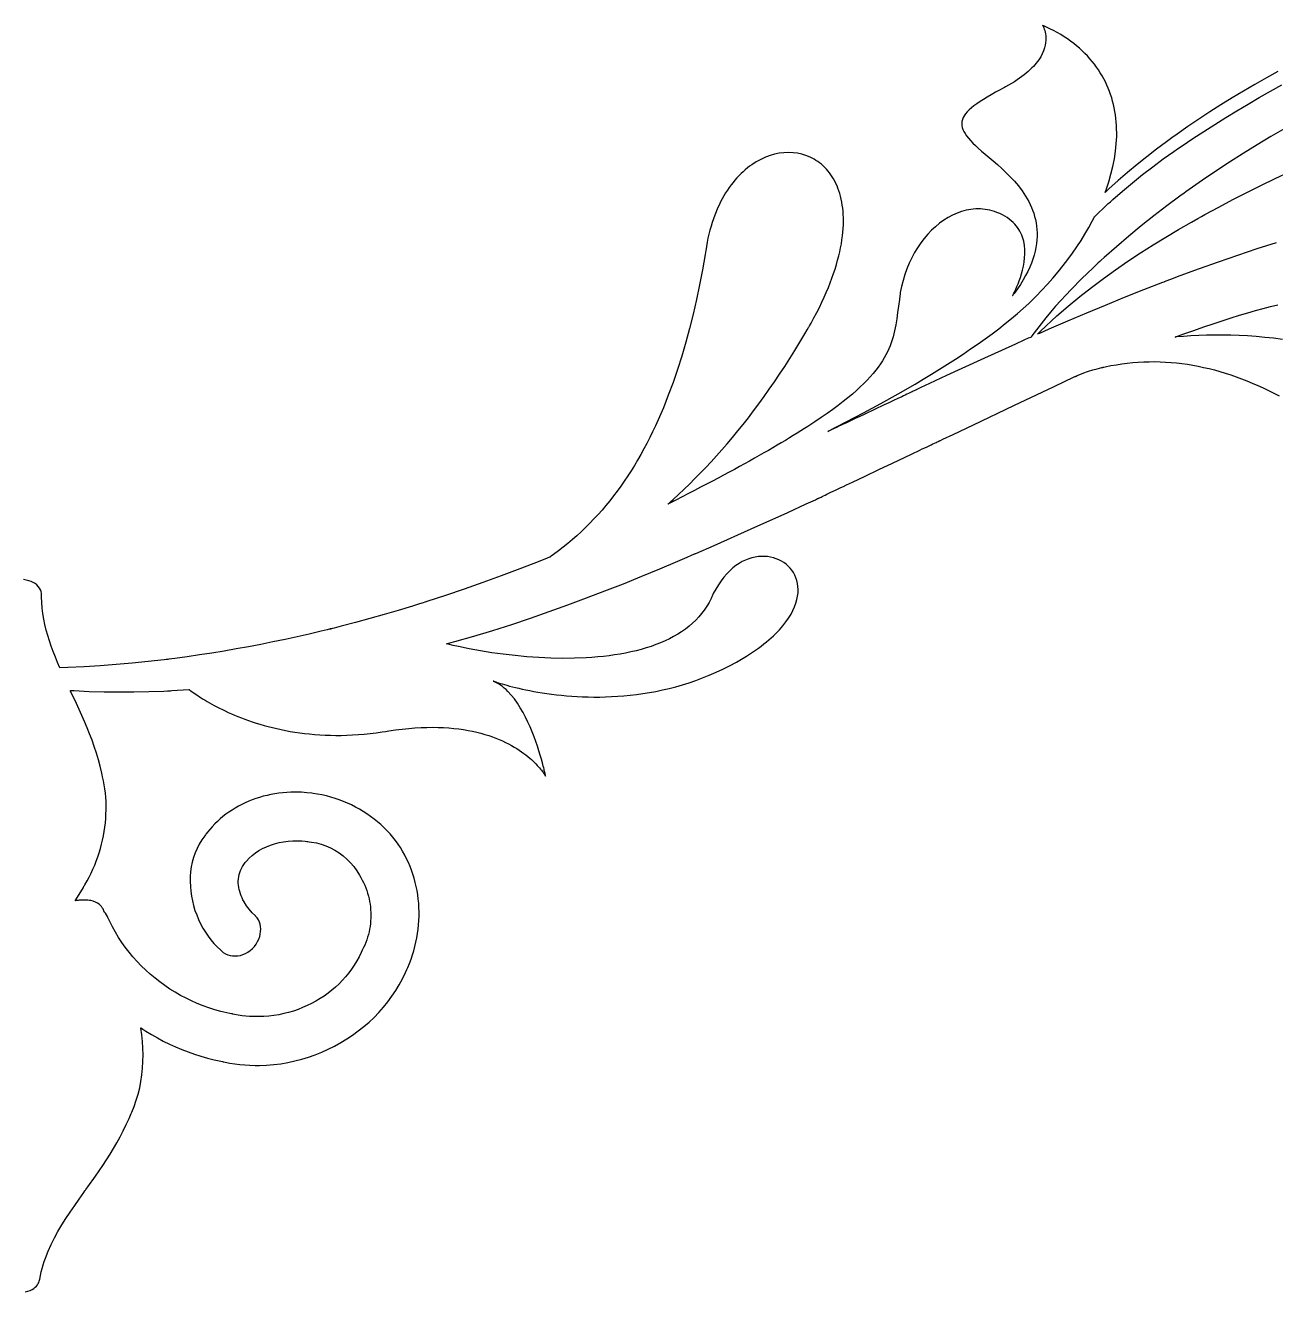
# Model space of a CAD drawing. Extents: x -44.4 to 47.9, y -29.2 to 34.4.
# Drawn here: x 1.75 to 24.83, y -29.2 to -5.82 of the extents above; entities that cross this region are included whole.
import ezdxf

# ---------------------------------------------------------------- set-up
doc = ezdxf.new("R2010")
doc.units = 0
doc.header["$MEASUREMENT"] = 0
doc.layers.add('LAYER_1', color=18, linetype='CONTINUOUS')

msp = doc.modelspace()

# ---------------------------------------------------------------- linework, layer by layer
at = {"layer": 'LAYER_1'}
for points in [[(24.868, -6.669), (24.656, -6.789), (24.444, -6.911), (24.233, -7.034), (24.024, -7.158), (23.818, -7.285), (23.613, -7.415), (23.409, -7.549), (23.208, -7.686), (23.008, -7.826), (22.909, -7.897), (22.86, -7.933), (22.814, -7.966), (22.63, -8.103), (22.449, -8.243), (22.269, -8.386), (22.093, -8.533), (21.919, -8.683), (21.749, -8.838), (21.707, -8.878), (21.686, -8.897), (21.681, -8.902), (21.68, -8.903), (21.68, -8.902), (21.682, -8.897), (21.685, -8.888), (21.698, -8.852), (21.747, -8.708), (21.788, -8.565), (21.823, -8.423), (21.851, -8.282), (21.872, -8.142), (21.886, -8.004), (21.893, -7.868), (21.893, -7.8), (21.892, -7.734), (21.889, -7.667), (21.885, -7.601), (21.878, -7.536), (21.87, -7.471), (21.86, -7.407), (21.848, -7.343), (21.834, -7.281), (21.818, -7.218), (21.801, -7.157), (21.781, -7.096), (21.76, -7.036), (21.736, -6.977), (21.711, -6.919), (21.684, -6.861), (21.655, -6.804), (21.624, -6.748), (21.591, -6.693), (21.556, -6.639), (21.52, -6.586), (21.481, -6.533), (21.44, -6.482), (21.397, -6.432), (21.353, -6.382), (21.306, -6.334), (21.257, -6.287), (21.207, -6.241), (21.154, -6.196), (21.099, -6.152), (21.042, -6.109), (20.983, -6.067), (20.922, -6.027), (20.859, -5.988), (20.794, -5.95), (20.727, -5.913), (20.658, -5.878), (20.586, -5.844), (20.55, -5.827), (20.531, -5.819), (20.527, -5.817), (20.525, -5.816), (20.525, -5.816), (20.525, -5.816), (20.525, -5.817), (20.528, -5.822), (20.534, -5.832), (20.54, -5.846), (20.548, -5.864), (20.557, -5.886), (20.565, -5.912), (20.573, -5.941), (20.58, -5.974), (20.584, -6.01), (20.587, -6.05), (20.586, -6.092), (20.582, -6.137), (20.574, -6.184), (20.561, -6.234), (20.543, -6.286), (20.52, -6.34), (20.49, -6.396), (20.453, -6.454), (20.431, -6.483), (20.408, -6.513), (20.383, -6.543), (20.356, -6.574), (20.326, -6.604), (20.295, -6.635), (20.261, -6.666), (20.224, -6.698), (20.185, -6.729), (20.144, -6.761), (20.1, -6.793), (20.054, -6.825), (20.004, -6.857), (19.952, -6.889), (19.897, -6.922), (19.839, -6.954), (19.824, -6.962), (19.817, -6.966), (19.811, -6.969), (19.788, -6.982), (19.743, -7.006), (19.657, -7.053), (19.577, -7.098), (19.502, -7.142), (19.433, -7.184), (19.37, -7.225), (19.312, -7.264), (19.259, -7.303), (19.212, -7.34), (19.171, -7.377), (19.135, -7.413), (19.105, -7.449), (19.08, -7.485), (19.06, -7.52), (19.046, -7.556), (19.037, -7.591), (19.033, -7.627), (19.035, -7.664), (19.042, -7.701), (19.054, -7.739), (19.071, -7.777), (19.094, -7.817), (19.122, -7.858), (19.155, -7.901), (19.193, -7.945), (19.236, -7.99), (19.284, -8.038), (19.31, -8.062), (19.339, -8.088), (19.4, -8.141), (19.467, -8.197), (19.538, -8.257), (19.613, -8.32), (19.691, -8.388), (19.77, -8.459), (19.849, -8.533), (19.928, -8.612), (20.004, -8.696), (20.078, -8.783), (20.147, -8.875), (20.18, -8.922), (20.211, -8.971), (20.241, -9.021), (20.269, -9.072), (20.295, -9.124), (20.319, -9.178), (20.341, -9.232), (20.361, -9.288), (20.378, -9.345), (20.393, -9.404), (20.405, -9.463), (20.414, -9.524), (20.42, -9.586), (20.423, -9.65), (20.423, -9.715), (20.419, -9.781), (20.412, -9.848), (20.401, -9.917), (20.387, -9.988), (20.368, -10.059), (20.345, -10.132), (20.318, -10.207), (20.287, -10.283), (20.252, -10.36), (20.211, -10.439), (20.166, -10.519), (20.116, -10.601), (20.061, -10.684), (20.001, -10.769), (19.985, -10.79), (19.977, -10.801), (19.973, -10.807), (19.971, -10.809), (19.971, -10.809), (19.971, -10.808), (19.973, -10.806), (19.975, -10.801), (19.979, -10.794), (19.984, -10.785), (19.99, -10.774), (19.997, -10.76), (20.004, -10.745), (20.013, -10.728), (20.031, -10.688), (20.052, -10.642), (20.073, -10.59), (20.095, -10.533), (20.116, -10.471), (20.137, -10.405), (20.155, -10.336), (20.171, -10.263), (20.184, -10.189), (20.193, -10.113), (20.198, -10.035), (20.197, -9.958), (20.19, -9.88), (20.176, -9.804), (20.166, -9.766), (20.155, -9.729), (20.141, -9.692), (20.125, -9.656), (20.107, -9.62), (20.086, -9.585), (20.064, -9.551), (20.038, -9.518), (20.01, -9.486), (19.98, -9.455), (19.946, -9.425), (19.91, -9.396), (19.871, -9.368), (19.828, -9.342), (19.783, -9.318), (19.734, -9.294), (19.682, -9.273), (19.639, -9.257), (19.596, -9.243), (19.552, -9.232), (19.508, -9.223), (19.465, -9.216), (19.421, -9.211), (19.377, -9.208), (19.333, -9.207), (19.29, -9.208), (19.246, -9.211), (19.202, -9.217), (19.159, -9.223), (19.116, -9.232), (19.03, -9.255), (18.946, -9.286), (18.863, -9.323), (18.781, -9.367), (18.701, -9.417), (18.624, -9.473), (18.549, -9.535), (18.476, -9.602), (18.406, -9.675), (18.34, -9.753), (18.276, -9.835), (18.217, -9.923), (18.161, -10.014), (18.109, -10.11), (18.062, -10.209), (18.019, -10.312), (17.981, -10.418), (17.949, -10.527), (17.921, -10.638), (17.899, -10.753), (17.895, -10.782), (17.89, -10.814), (17.881, -10.877), (17.864, -11.001), (17.849, -11.12), (17.833, -11.236), (17.814, -11.349), (17.792, -11.46), (17.765, -11.57), (17.748, -11.625), (17.73, -11.68), (17.71, -11.735), (17.687, -11.789), (17.662, -11.845), (17.634, -11.9), (17.603, -11.956), (17.569, -12.013), (17.532, -12.07), (17.491, -12.127), (17.446, -12.186), (17.398, -12.245), (17.345, -12.306), (17.288, -12.367), (17.226, -12.43), (17.16, -12.494), (17.089, -12.559), (17.013, -12.626), (16.931, -12.694), (16.844, -12.764), (16.751, -12.836), (16.652, -12.909), (16.547, -12.985), (16.436, -13.062), (16.318, -13.142), (16.193, -13.223), (16.128, -13.265), (16.062, -13.307), (15.993, -13.35), (15.923, -13.393), (15.851, -13.437), (15.777, -13.482), (15.702, -13.527), (15.624, -13.573), (15.544, -13.62), (15.463, -13.667), (15.379, -13.715), (15.294, -13.764), (15.206, -13.813), (15.117, -13.863), (15.025, -13.914), (14.931, -13.966), (14.835, -14.018), (14.737, -14.071), (14.637, -14.125), (14.534, -14.18), (14.43, -14.235), (14.323, -14.291), (14.213, -14.348), (14.102, -14.406), (13.988, -14.465), (13.872, -14.525), (13.753, -14.585), (13.632, -14.647), (13.617, -14.654), (13.61, -14.658), (13.611, -14.656), (13.618, -14.651), (13.63, -14.64), (13.655, -14.617), (13.706, -14.572), (13.806, -14.48), (13.906, -14.385), (14.006, -14.288), (14.106, -14.189), (14.206, -14.088), (14.306, -13.984), (14.405, -13.877), (14.505, -13.768), (14.604, -13.657), (14.703, -13.543), (14.801, -13.427), (14.899, -13.308), (14.997, -13.187), (15.094, -13.063), (15.191, -12.936), (15.288, -12.806), (15.384, -12.674), (15.48, -12.539), (15.575, -12.402), (15.67, -12.261), (15.764, -12.118), (15.858, -11.972), (15.951, -11.823), (16.043, -11.671), (16.135, -11.517), (16.181, -11.438), (16.203, -11.398), (16.209, -11.389), (16.223, -11.365), (16.251, -11.315), (16.305, -11.217), (16.356, -11.12), (16.404, -11.025), (16.449, -10.931), (16.492, -10.839), (16.532, -10.748), (16.57, -10.659), (16.605, -10.571), (16.637, -10.485), (16.667, -10.4), (16.694, -10.317), (16.72, -10.235), (16.742, -10.155), (16.763, -10.076), (16.781, -9.999), (16.797, -9.923), (16.81, -9.849), (16.822, -9.776), (16.831, -9.705), (16.839, -9.635), (16.844, -9.567), (16.848, -9.501), (16.849, -9.436), (16.849, -9.373), (16.846, -9.311), (16.842, -9.251), (16.836, -9.192), (16.828, -9.135), (16.819, -9.08), (16.808, -9.026), (16.796, -8.974), (16.781, -8.923), (16.766, -8.874), (16.748, -8.826), (16.73, -8.78), (16.71, -8.736), (16.688, -8.694), (16.666, -8.652), (16.642, -8.613), (16.617, -8.575), (16.59, -8.539), (16.563, -8.505), (16.534, -8.472), (16.504, -8.441), (16.473, -8.411), (16.442, -8.383), (16.409, -8.357), (16.375, -8.332), (16.341, -8.31), (16.306, -8.288), (16.233, -8.251), (16.157, -8.22), (16.079, -8.196), (15.999, -8.179), (15.918, -8.169), (15.834, -8.166), (15.75, -8.169), (15.665, -8.18), (15.579, -8.197), (15.494, -8.222), (15.408, -8.254), (15.324, -8.292), (15.24, -8.338), (15.157, -8.391), (15.116, -8.42), (15.076, -8.451), (15.036, -8.484), (14.997, -8.519), (14.958, -8.555), (14.92, -8.593), (14.883, -8.633), (14.846, -8.675), (14.81, -8.719), (14.774, -8.764), (14.74, -8.812), (14.706, -8.861), (14.673, -8.912), (14.642, -8.965), (14.611, -9.02), (14.581, -9.076), (14.552, -9.135), (14.525, -9.195), (14.498, -9.258), (14.473, -9.322), (14.449, -9.388), (14.426, -9.456), (14.404, -9.525), (14.384, -9.597), (14.366, -9.671), (14.348, -9.746), (14.332, -9.824), (14.318, -9.903), (14.312, -9.942), (14.306, -9.978), (14.294, -10.049), (14.244, -10.332), (14.191, -10.609), (14.134, -10.882), (14.072, -11.15), (14.007, -11.413), (13.938, -11.671), (13.864, -11.924), (13.786, -12.171), (13.703, -12.413), (13.616, -12.649), (13.57, -12.765), (13.524, -12.88), (13.476, -12.993), (13.427, -13.105), (13.377, -13.215), (13.325, -13.324), (13.272, -13.431), (13.218, -13.537), (13.163, -13.641), (13.106, -13.743), (13.048, -13.845), (12.989, -13.944), (12.928, -14.042), (12.866, -14.139), (12.802, -14.233), (12.738, -14.327), (12.671, -14.418), (12.604, -14.508), (12.534, -14.597), (12.464, -14.683), (12.392, -14.768), (12.318, -14.852), (12.243, -14.933), (12.167, -15.013), (12.089, -15.091), (12.009, -15.168), (11.928, -15.242), (11.845, -15.315), (11.761, -15.387), (11.675, -15.456), (11.587, -15.523), (11.498, -15.589), (11.453, -15.621), (11.442, -15.629), (11.436, -15.633), (11.433, -15.635), (11.432, -15.636), (11.421, -15.64), (11.379, -15.657), (11.211, -15.724), (10.872, -15.856), (10.532, -15.984), (10.191, -16.109), (9.848, -16.229), (9.503, -16.346), (9.157, -16.46), (9.147, -16.463), (9.138, -16.466), (9.122, -16.471), (9.089, -16.481), (9.024, -16.502), (8.893, -16.543), (8.631, -16.623), (8.369, -16.7), (8.106, -16.774), (7.843, -16.846), (7.579, -16.915), (7.447, -16.948), (7.414, -16.956), (7.398, -16.96), (7.389, -16.962), (7.388, -16.963), (7.388, -16.963), (7.388, -16.963), (7.383, -16.963), (7.376, -16.963), (7.372, -16.963), (7.373, -16.963), (7.378, -16.963), (7.382, -16.963), (7.383, -16.963), (7.383, -16.963), (7.383, -16.963), (7.383, -16.963), (7.377, -16.964), (7.321, -16.978), (7.21, -17.005), (6.987, -17.058), (6.764, -17.109), (6.54, -17.157), (6.316, -17.204), (6.091, -17.249), (5.866, -17.292), (5.641, -17.333), (5.415, -17.372), (5.189, -17.409), (4.962, -17.444), (4.735, -17.478), (4.507, -17.509), (4.393, -17.524), (4.379, -17.526), (4.372, -17.527), (4.366, -17.528), (4.348, -17.53), (4.311, -17.534), (4.016, -17.567), (3.721, -17.597), (3.425, -17.623), (3.128, -17.645), (2.831, -17.664), (2.533, -17.678), (2.384, -17.683), (2.341, -17.583), (2.3, -17.483), (2.261, -17.384), (2.225, -17.284), (2.19, -17.185), (2.159, -17.085), (2.131, -16.985), (2.106, -16.884), (2.086, -16.783), (2.069, -16.682), (2.057, -16.58), (2.049, -16.477), (2.047, -16.374), (2.047, -16.348), (2.047, -16.335), (2.047, -16.33), (2.045, -16.311), (2.037, -16.275), (2.024, -16.241), (2.007, -16.209), (1.984, -16.179), (1.957, -16.152), (1.926, -16.128), (1.891, -16.107), (1.852, -16.088), (1.809, -16.073), (1.763, -16.061), (1.714, -16.053)], [(25, -7.719), (24.741, -7.871), (24.484, -8.025), (24.229, -8.183), (23.976, -8.345), (23.725, -8.509), (23.477, -8.678), (23.23, -8.849), (23.169, -8.893), (23.138, -8.915), (23.132, -8.92), (23.128, -8.922), (23.12, -8.928), (23.06, -8.972), (22.819, -9.151), (22.581, -9.334), (22.347, -9.521), (22.115, -9.711), (21.887, -9.906), (21.663, -10.105), (21.608, -10.155), (21.58, -10.181), (21.554, -10.205), (21.452, -10.301), (21.249, -10.495), (21.051, -10.695), (20.955, -10.797), (20.859, -10.9), (20.766, -11.005), (20.674, -11.111), (20.584, -11.219), (20.497, -11.329), (20.411, -11.44), (20.328, -11.554), (20.318, -11.568), (20.316, -11.572), (20.312, -11.575), (20.302, -11.579), (20.262, -11.597), (20.182, -11.633), (20.023, -11.704), (19.387, -11.993), (18.754, -12.286), (18.438, -12.434), (18.28, -12.508), (18.201, -12.545), (18.192, -12.549), (18.192, -12.549), (18.191, -12.55), (18.187, -12.552), (18.179, -12.555), (18.169, -12.56), (18.155, -12.566), (18.139, -12.574), (18.12, -12.583), (18.099, -12.593), (18.075, -12.604), (18.049, -12.617), (18.021, -12.63), (17.99, -12.644), (17.958, -12.659), (17.924, -12.675), (17.851, -12.71), (17.772, -12.747), (17.689, -12.786), (17.603, -12.827), (17.423, -12.911), (17.241, -12.997), (17.152, -13.039), (17.065, -13.08), (16.982, -13.119), (16.904, -13.156), (16.831, -13.19), (16.797, -13.206), (16.765, -13.221), (16.734, -13.236), (16.706, -13.249), (16.68, -13.261), (16.656, -13.272), (16.635, -13.283), (16.616, -13.291), (16.6, -13.299), (16.586, -13.305), (16.576, -13.31), (16.568, -13.314), (16.564, -13.316), (16.563, -13.316), (16.563, -13.316), (16.582, -13.307), (16.901, -13.142), (17.222, -12.972), (17.541, -12.798), (17.858, -12.621), (18.17, -12.441), (18.323, -12.35), (18.475, -12.258), (18.625, -12.166), (18.772, -12.073), (18.917, -11.98), (19.058, -11.887), (19.197, -11.794), (19.333, -11.7), (19.464, -11.607), (19.593, -11.513), (19.717, -11.419), (19.837, -11.326), (19.952, -11.232), (20.063, -11.139), (20.169, -11.046), (20.269, -10.954), (20.317, -10.908), (20.329, -10.896), (20.334, -10.892), (20.337, -10.889), (20.351, -10.875), (20.406, -10.82), (20.513, -10.709), (20.616, -10.596), (20.716, -10.483), (20.812, -10.369), (20.904, -10.254), (20.993, -10.139), (21.077, -10.023), (21.158, -9.906), (21.235, -9.789), (21.307, -9.671), (21.376, -9.553), (21.44, -9.435), (21.471, -9.376), (21.479, -9.361), (21.482, -9.354), (21.484, -9.351), (21.484, -9.35), (21.489, -9.345), (21.565, -9.272), (21.641, -9.198), (21.719, -9.127), (21.738, -9.109), (21.74, -9.108), (21.74, -9.108), (21.743, -9.105), (21.754, -9.095), (21.776, -9.075), (21.82, -9.035), (22.001, -8.877), (22.184, -8.723), (22.371, -8.573), (22.561, -8.427), (22.754, -8.284), (22.949, -8.145), (22.973, -8.128), (22.986, -8.12), (22.992, -8.116), (22.995, -8.113), (22.999, -8.11), (23.099, -8.042), (23.298, -7.908), (23.5, -7.777), (23.702, -7.647), (23.906, -7.519), (24.111, -7.394), (24.318, -7.271), (24.525, -7.149), (24.734, -7.03), (24.944, -6.913)], [(24.835, -9.833), (24.478, -9.947), (24.121, -10.066), (23.767, -10.188), (23.413, -10.315), (23.061, -10.444), (22.886, -10.511), (22.798, -10.544), (22.777, -10.552), (22.771, -10.555), (22.768, -10.556), (22.762, -10.558), (22.74, -10.566), (22.386, -10.704), (22.033, -10.844), (21.682, -10.988), (21.333, -11.133), (20.985, -11.281), (20.639, -11.43), (20.466, -11.506), (20.445, -11.515), (20.434, -11.52), (20.431, -11.521), (20.43, -11.522), (20.43, -11.521), (20.436, -11.515), (20.486, -11.467), (20.586, -11.371), (20.687, -11.277), (20.79, -11.184), (20.998, -11.002), (21.212, -10.827), (21.429, -10.656), (21.65, -10.49), (21.874, -10.33), (22.101, -10.173), (22.331, -10.021), (22.564, -9.873), (22.799, -9.728), (23.036, -9.587), (23.275, -9.45), (23.394, -9.382), (23.456, -9.347), (23.52, -9.312), (23.777, -9.172), (24.035, -9.036), (24.295, -8.903), (24.556, -8.774), (24.819, -8.647), (25.083, -8.523)], [(24.953, -11.618), (24.788, -11.597), (24.626, -11.58), (24.466, -11.565), (24.308, -11.554), (24.152, -11.545), (23.998, -11.54), (23.847, -11.537), (23.698, -11.537), (23.551, -11.539), (23.407, -11.544), (23.264, -11.551), (23.124, -11.561), (22.986, -11.572), (22.978, -11.573), (22.975, -11.573), (22.987, -11.569), (23.036, -11.551), (23.132, -11.516), (23.226, -11.483), (23.319, -11.45), (23.499, -11.387), (23.674, -11.328), (23.842, -11.272), (24.005, -11.22), (24.162, -11.172), (24.313, -11.126), (24.458, -11.085), (24.599, -11.046), (24.734, -11.01), (24.865, -10.978)], [(1.742, -29.205), (1.767, -29.2), (1.791, -29.195), (1.834, -29.181), (1.871, -29.164), (1.902, -29.145), (1.929, -29.124), (1.951, -29.101), (1.968, -29.078), (1.982, -29.055), (1.993, -29.033), (2.002, -29.013), (2.008, -28.995), (2.01, -28.987), (2.011, -28.984), (2.011, -28.982), (2.011, -28.982), (2.012, -28.981), (2.012, -28.979), (2.013, -28.971), (2.025, -28.905), (2.039, -28.839), (2.056, -28.774), (2.074, -28.71), (2.094, -28.646), (2.116, -28.583), (2.165, -28.458), (2.221, -28.335), (2.283, -28.213), (2.349, -28.092), (2.421, -27.972), (2.496, -27.853), (2.575, -27.734), (2.657, -27.614), (2.74, -27.495), (2.825, -27.374), (2.847, -27.344), (2.857, -27.33), (2.865, -27.318), (2.9, -27.27), (3.039, -27.073), (3.177, -26.872), (3.244, -26.769), (3.31, -26.666), (3.374, -26.56), (3.437, -26.453), (3.497, -26.344), (3.555, -26.233), (3.61, -26.12), (3.661, -26.004), (3.686, -25.946), (3.698, -25.917), (3.71, -25.89), (3.755, -25.782), (3.794, -25.67), (3.828, -25.555), (3.857, -25.439), (3.88, -25.32), (3.898, -25.2), (3.911, -25.078), (3.918, -24.955), (3.92, -24.832), (3.917, -24.708), (3.908, -24.584), (3.895, -24.461), (3.876, -24.339), (3.875, -24.331), (3.874, -24.329), (3.876, -24.33), (3.879, -24.332), (3.892, -24.341), (3.918, -24.358), (3.97, -24.392), (4.076, -24.456), (4.184, -24.518), (4.293, -24.577), (4.405, -24.632), (4.518, -24.685), (4.633, -24.733), (4.749, -24.778), (4.867, -24.82), (4.986, -24.858), (5.107, -24.892), (5.229, -24.922), (5.352, -24.948), (5.383, -24.954), (5.399, -24.957), (5.406, -24.958), (5.41, -24.959), (5.411, -24.959), (5.434, -24.964), (5.524, -24.982), (5.615, -24.996), (5.707, -25.009), (5.799, -25.018), (5.893, -25.024), (5.987, -25.027), (6.01, -25.027), (6.022, -25.027), (6.025, -25.027), (6.027, -25.027), (6.034, -25.027), (6.067, -25.027), (6.2, -25.022), (6.332, -25.011), (6.463, -24.995), (6.593, -24.972), (6.722, -24.944), (6.85, -24.911), (6.975, -24.873), (7.099, -24.829), (7.22, -24.78), (7.339, -24.727), (7.456, -24.668), (7.57, -24.605), (7.681, -24.538), (7.788, -24.466), (7.893, -24.39), (7.994, -24.31), (8.091, -24.226), (8.184, -24.138), (8.273, -24.046), (8.358, -23.951), (8.438, -23.852), (8.514, -23.75), (8.584, -23.645), (8.65, -23.537), (8.71, -23.426), (8.764, -23.312), (8.789, -23.256), (8.806, -23.218), (8.838, -23.141), (8.867, -23.064), (8.893, -22.986), (8.917, -22.907), (8.939, -22.828), (8.957, -22.749), (8.973, -22.669), (8.987, -22.59), (8.998, -22.51), (9.006, -22.43), (9.012, -22.35), (9.015, -22.27), (9.015, -22.19), (9.013, -22.111), (9.008, -22.032), (9.001, -21.953), (8.991, -21.875), (8.978, -21.798), (8.963, -21.721), (8.945, -21.645), (8.925, -21.57), (8.902, -21.496), (8.877, -21.422), (8.848, -21.35), (8.818, -21.279), (8.784, -21.209), (8.749, -21.14), (8.711, -21.071), (8.67, -21.004), (8.626, -20.938), (8.579, -20.874), (8.53, -20.811), (8.478, -20.751), (8.424, -20.692), (8.368, -20.635), (8.309, -20.579), (8.248, -20.526), (8.185, -20.475), (8.12, -20.426), (8.053, -20.38), (7.984, -20.335), (7.914, -20.293), (7.842, -20.254), (7.769, -20.216), (7.694, -20.182), (7.618, -20.15), (7.541, -20.12), (7.463, -20.094), (7.383, -20.07), (7.303, -20.049), (7.222, -20.031), (7.141, -20.016), (7.059, -20.004), (7.034, -20), (6.94, -19.989), (6.845, -19.981), (6.751, -19.978), (6.745, -19.978), (6.742, -19.978), (6.74, -19.978), (6.735, -19.978), (6.725, -19.978), (6.649, -19.98), (6.574, -19.984), (6.499, -19.99), (6.425, -19.999), (6.352, -20.01), (6.28, -20.023), (6.209, -20.039), (6.138, -20.056), (6.069, -20.076), (6.002, -20.098), (5.935, -20.122), (5.869, -20.148), (5.805, -20.176), (5.742, -20.206), (5.68, -20.239), (5.62, -20.273), (5.562, -20.309), (5.504, -20.347), (5.449, -20.388), (5.395, -20.43), (5.342, -20.474), (5.292, -20.52), (5.243, -20.567), (5.196, -20.617), (5.151, -20.668), (5.108, -20.721), (5.087, -20.749), (5.08, -20.757), (5.073, -20.766), (5.058, -20.784), (5.005, -20.86), (4.958, -20.939), (4.916, -21.019), (4.881, -21.102), (4.852, -21.187), (4.828, -21.274), (4.81, -21.361), (4.798, -21.45), (4.791, -21.539), (4.789, -21.629), (4.792, -21.719), (4.8, -21.809), (4.813, -21.899), (4.83, -21.987), (4.852, -22.075), (4.878, -22.162), (4.909, -22.246), (4.943, -22.33), (4.982, -22.411), (5.024, -22.489), (5.07, -22.565), (5.119, -22.638), (5.172, -22.708), (5.228, -22.774), (5.287, -22.836), (5.349, -22.894), (5.365, -22.908), (5.369, -22.912), (5.371, -22.913), (5.373, -22.915), (5.382, -22.923), (5.4, -22.938), (5.439, -22.963), (5.482, -22.982), (5.526, -22.995), (5.572, -23.003), (5.62, -23.005), (5.668, -23.002), (5.717, -22.993), (5.764, -22.979), (5.811, -22.959), (5.856, -22.934), (5.899, -22.904), (5.938, -22.868), (5.975, -22.828), (6.006, -22.784), (6.033, -22.739), (6.055, -22.694), (6.072, -22.647), (6.084, -22.601), (6.09, -22.554), (6.092, -22.508), (6.089, -22.463), (6.08, -22.42), (6.067, -22.378), (6.048, -22.338), (6.023, -22.301), (6.009, -22.284), (6.001, -22.275), (5.998, -22.271), (5.995, -22.269), (5.992, -22.265), (5.933, -22.207), (5.878, -22.143), (5.828, -22.076), (5.784, -22.005), (5.764, -21.968), (5.746, -21.931), (5.73, -21.893), (5.716, -21.855), (5.704, -21.816), (5.694, -21.777), (5.686, -21.738), (5.681, -21.699), (5.678, -21.659), (5.678, -21.62), (5.68, -21.58), (5.685, -21.541), (5.693, -21.502), (5.704, -21.463), (5.718, -21.425), (5.736, -21.387), (5.756, -21.35), (5.78, -21.313), (5.794, -21.295), (5.806, -21.279), (5.828, -21.251), (5.878, -21.198), (5.933, -21.148), (5.992, -21.102), (6.056, -21.059), (6.124, -21.021), (6.196, -20.987), (6.27, -20.957), (6.348, -20.931), (6.429, -20.91), (6.512, -20.894), (6.596, -20.883), (6.683, -20.876), (6.727, -20.875), (6.737, -20.875), (6.743, -20.875), (6.745, -20.875), (6.745, -20.875), (6.749, -20.875), (6.762, -20.875), (6.79, -20.876), (6.848, -20.88), (6.911, -20.886), (6.945, -20.89), (6.946, -20.89), (6.946, -20.89), (6.949, -20.89), (6.961, -20.891), (6.984, -20.894), (7.03, -20.9), (7.121, -20.917), (7.21, -20.941), (7.296, -20.972), (7.38, -21.009), (7.46, -21.052), (7.537, -21.101), (7.611, -21.156), (7.681, -21.216), (7.746, -21.282), (7.808, -21.354), (7.864, -21.43), (7.916, -21.512), (7.941, -21.555), (7.966, -21.602), (7.99, -21.65), (8.011, -21.698), (8.031, -21.747), (8.049, -21.797), (8.065, -21.847), (8.079, -21.897), (8.091, -21.947), (8.101, -21.998), (8.11, -22.049), (8.116, -22.1), (8.121, -22.151), (8.124, -22.202), (8.125, -22.254), (8.124, -22.305), (8.121, -22.356), (8.116, -22.407), (8.11, -22.458), (8.101, -22.508), (8.091, -22.558), (8.079, -22.608), (8.065, -22.658), (8.049, -22.707), (8.031, -22.756), (8.011, -22.804), (7.99, -22.851), (7.978, -22.875), (7.973, -22.885), (7.973, -22.885), (7.973, -22.885), (7.972, -22.887), (7.965, -22.896), (7.965, -22.897), (7.965, -22.897), (7.946, -22.938), (7.907, -23.019), (7.865, -23.097), (7.818, -23.173), (7.768, -23.247), (7.715, -23.318), (7.659, -23.387), (7.599, -23.453), (7.537, -23.517), (7.472, -23.578), (7.404, -23.636), (7.334, -23.691), (7.261, -23.744), (7.186, -23.793), (7.109, -23.839), (7.029, -23.882), (6.948, -23.922), (6.865, -23.959), (6.78, -23.992), (6.694, -24.022), (6.606, -24.048), (6.517, -24.07), (6.427, -24.089), (6.336, -24.104), (6.244, -24.115), (6.151, -24.122), (6.058, -24.125), (6.035, -24.125), (6.033, -24.125), (6.032, -24.125), (6.031, -24.125), (6.029, -24.125), (6.02, -24.125), (5.952, -24.124), (5.883, -24.121), (5.815, -24.115), (5.747, -24.108), (5.678, -24.097), (5.61, -24.084), (5.576, -24.077), (5.575, -24.077), (5.573, -24.076), (5.566, -24.075), (5.552, -24.072), (5.523, -24.067), (5.467, -24.055), (5.355, -24.029), (5.245, -23.998), (5.135, -23.964), (5.028, -23.925), (4.921, -23.882), (4.816, -23.836), (4.713, -23.786), (4.612, -23.732), (4.513, -23.675), (4.416, -23.615), (4.322, -23.551), (4.229, -23.484), (4.14, -23.414), (4.052, -23.341), (3.968, -23.265), (3.887, -23.186), (3.808, -23.105), (3.733, -23.021), (3.661, -22.934), (3.592, -22.845), (3.527, -22.754), (3.466, -22.661), (3.408, -22.565), (3.354, -22.468), (3.305, -22.368), (3.281, -22.318), (3.27, -22.292), (3.267, -22.286), (3.267, -22.286), (3.267, -22.286), (3.265, -22.282), (3.261, -22.274), (3.243, -22.244), (3.223, -22.217), (3.212, -22.204), (3.207, -22.198), (3.204, -22.195), (3.202, -22.194), (3.201, -22.19), (3.196, -22.174), (3.189, -22.155), (3.18, -22.134), (3.167, -22.113), (3.151, -22.09), (3.13, -22.069), (3.106, -22.047), (3.076, -22.028), (3.041, -22.01), (3.001, -21.995), (2.954, -21.983), (2.928, -21.979), (2.901, -21.975), (2.872, -21.973), (2.841, -21.972), (2.833, -21.972), (2.829, -21.972), (2.829, -21.972), (2.827, -21.972), (2.824, -21.972), (2.812, -21.972), (2.762, -21.974), (2.75, -21.976), (2.74, -21.976), (2.72, -21.978), (2.694, -21.982), (2.666, -21.985), (2.768, -21.82), (2.817, -21.738), (2.829, -21.718), (2.832, -21.713), (2.833, -21.712), (2.834, -21.71), (2.837, -21.706), (2.847, -21.688), (2.887, -21.619), (2.925, -21.547), (2.961, -21.475), (2.995, -21.402), (3.027, -21.327), (3.056, -21.252), (3.084, -21.175), (3.109, -21.098), (3.132, -21.02), (3.153, -20.942), (3.171, -20.863), (3.188, -20.784), (3.202, -20.705), (3.214, -20.625), (3.223, -20.546), (3.23, -20.466), (3.235, -20.387), (3.238, -20.307), (3.238, -20.229), (3.236, -20.15), (3.231, -20.072), (3.224, -19.995), (3.215, -19.918), (3.203, -19.843), (3.189, -19.768), (3.173, -19.694), (3.164, -19.658), (3.157, -19.627), (3.127, -19.502), (3.094, -19.379), (3.058, -19.257), (3.019, -19.138), (2.977, -19.02), (2.933, -18.904), (2.887, -18.789), (2.839, -18.675), (2.79, -18.563), (2.689, -18.342), (2.585, -18.124), (2.582, -18.117), (2.58, -18.114), (2.58, -18.112), (2.58, -18.112), (2.58, -18.112), (2.58, -18.112), (2.58, -18.112), (2.579, -18.11), (2.578, -18.104), (2.578, -18.099), (2.577, -18.099), (2.577, -18.099), (2.577, -18.099), (2.577, -18.099), (2.577, -18.099), (2.579, -18.099), (2.648, -18.103), (2.923, -18.117), (3.199, -18.125), (3.474, -18.129), (3.75, -18.128), (4.025, -18.122), (4.301, -18.112), (4.37, -18.108), (4.405, -18.107), (4.422, -18.106), (4.425, -18.106), (4.451, -18.104), (4.554, -18.098), (4.763, -18.084), (4.77, -18.084), (4.785, -18.096), (4.804, -18.11), (4.824, -18.125), (4.847, -18.141), (4.872, -18.158), (4.899, -18.177), (4.928, -18.196), (4.959, -18.217), (4.992, -18.238), (5.028, -18.26), (5.065, -18.283), (5.105, -18.306), (5.146, -18.33), (5.19, -18.354), (5.235, -18.379), (5.283, -18.404), (5.333, -18.429), (5.384, -18.455), (5.438, -18.48), (5.493, -18.506), (5.551, -18.531), (5.61, -18.557), (5.671, -18.582), (5.734, -18.607), (5.799, -18.631), (5.866, -18.655), (5.935, -18.679), (6.006, -18.702), (6.078, -18.724), (6.153, -18.746), (6.229, -18.766), (6.307, -18.786), (6.386, -18.805), (6.468, -18.823), (6.551, -18.84), (6.636, -18.856), (6.723, -18.87), (6.811, -18.883), (6.902, -18.894), (6.993, -18.904), (7.087, -18.913), (7.182, -18.92), (7.279, -18.925), (7.378, -18.928), (7.478, -18.93), (7.579, -18.93), (7.683, -18.927), (7.788, -18.923), (7.894, -18.916), (8.003, -18.907), (8.112, -18.896), (8.223, -18.882), (8.336, -18.866), (8.393, -18.857), (8.456, -18.847), (8.582, -18.828), (8.704, -18.813), (8.823, -18.801), (8.938, -18.792), (9.051, -18.785), (9.16, -18.782), (9.266, -18.781), (9.368, -18.782), (9.468, -18.786), (9.564, -18.793), (9.658, -18.801), (9.748, -18.812), (9.836, -18.824), (9.92, -18.839), (10.002, -18.855), (10.081, -18.873), (10.157, -18.892), (10.23, -18.913), (10.301, -18.935), (10.368, -18.958), (10.434, -18.983), (10.496, -19.008), (10.556, -19.034), (10.613, -19.061), (10.668, -19.089), (10.721, -19.117), (10.771, -19.146), (10.819, -19.175), (10.864, -19.204), (10.907, -19.234), (10.948, -19.263), (10.986, -19.292), (11.023, -19.321), (11.057, -19.35), (11.089, -19.378), (11.119, -19.406), (11.147, -19.433), (11.173, -19.459), (11.197, -19.484), (11.219, -19.509), (11.239, -19.532), (11.258, -19.554), (11.275, -19.575), (11.289, -19.594), (11.303, -19.612), (11.314, -19.628), (11.324, -19.643), (11.332, -19.655), (11.339, -19.666), (11.344, -19.674), (11.348, -19.681), (11.35, -19.685), (11.351, -19.686), (11.351, -19.685), (11.35, -19.681), (11.349, -19.674), (11.347, -19.664), (11.344, -19.652), (11.341, -19.637), (11.337, -19.619), (11.332, -19.6), (11.327, -19.577), (11.321, -19.553), (11.315, -19.527), (11.308, -19.499), (11.3, -19.469), (11.292, -19.437), (11.273, -19.368), (11.252, -19.294), (11.228, -19.215), (11.201, -19.132), (11.171, -19.045), (11.139, -18.956), (11.104, -18.866), (11.065, -18.775), (11.025, -18.684), (10.981, -18.593), (10.934, -18.505), (10.884, -18.419), (10.831, -18.336), (10.775, -18.258), (10.716, -18.185), (10.653, -18.117), (10.621, -18.086), (10.588, -18.057), (10.554, -18.029), (10.519, -18.003), (10.484, -17.98), (10.447, -17.959), (10.41, -17.939), (10.391, -17.931), (10.386, -17.929), (10.384, -17.928), (10.385, -17.928), (10.385, -17.928), (10.389, -17.93), (10.398, -17.933), (10.412, -17.938), (10.431, -17.944), (10.454, -17.952), (10.482, -17.96), (10.514, -17.97), (10.551, -17.981), (10.592, -17.993), (10.637, -18.006), (10.686, -18.019), (10.739, -18.032), (10.795, -18.046), (10.856, -18.061), (10.92, -18.075), (10.987, -18.089), (11.058, -18.103), (11.132, -18.117), (11.21, -18.131), (11.29, -18.144), (11.373, -18.157), (11.46, -18.169), (11.549, -18.18), (11.641, -18.19), (11.735, -18.198), (11.832, -18.206), (11.931, -18.212), (12.032, -18.217), (12.136, -18.22), (12.241, -18.222), (12.349, -18.222), (12.458, -18.22), (12.569, -18.215), (12.682, -18.209), (12.796, -18.2), (12.912, -18.189), (13.029, -18.175), (13.147, -18.158), (13.266, -18.139), (13.387, -18.117), (13.508, -18.091), (13.63, -18.063), (13.753, -18.031), (13.876, -17.996), (14, -17.957), (14.124, -17.915), (14.249, -17.868), (14.373, -17.818), (14.498, -17.764), (14.623, -17.706), (14.747, -17.643), (14.872, -17.576), (14.996, -17.505), (15.057, -17.467), (15.116, -17.43), (15.173, -17.392), (15.228, -17.355), (15.281, -17.317), (15.332, -17.28), (15.381, -17.242), (15.427, -17.205), (15.472, -17.167), (15.515, -17.13), (15.555, -17.092), (15.594, -17.055), (15.631, -17.018), (15.666, -16.981), (15.73, -16.908), (15.787, -16.835), (15.837, -16.764), (15.881, -16.693), (15.917, -16.624), (15.948, -16.555), (15.972, -16.489), (15.99, -16.423), (16.003, -16.359), (16.01, -16.298), (16.012, -16.237), (16.009, -16.179), (16.001, -16.124), (15.988, -16.07), (15.971, -16.019), (15.95, -15.97), (15.925, -15.924), (15.896, -15.881), (15.863, -15.84), (15.828, -15.803), (15.789, -15.769), (15.747, -15.738), (15.703, -15.711), (15.656, -15.687), (15.607, -15.667), (15.556, -15.65), (15.503, -15.638), (15.448, -15.629), (15.393, -15.625), (15.336, -15.625), (15.278, -15.629), (15.219, -15.638), (15.16, -15.652), (15.101, -15.671), (15.041, -15.694), (14.982, -15.722), (14.923, -15.756), (14.865, -15.795), (14.808, -15.839), (14.751, -15.889), (14.696, -15.945), (14.642, -16.006), (14.59, -16.074), (14.54, -16.147), (14.492, -16.227), (14.446, -16.313), (14.424, -16.359), (14.414, -16.382), (14.405, -16.401), (14.367, -16.476), (14.326, -16.547), (14.28, -16.616), (14.231, -16.681), (14.178, -16.744), (14.122, -16.803), (14.062, -16.86), (13.998, -16.915), (13.932, -16.966), (13.862, -17.015), (13.79, -17.061), (13.714, -17.105), (13.636, -17.146), (13.555, -17.184), (13.471, -17.221), (13.385, -17.254), (13.297, -17.286), (13.207, -17.315), (13.114, -17.342), (13.02, -17.367), (12.923, -17.389), (12.825, -17.41), (12.726, -17.428), (12.625, -17.444), (12.522, -17.459), (12.418, -17.471), (12.313, -17.482), (12.207, -17.49), (12.1, -17.497), (11.884, -17.506), (11.665, -17.508), (11.445, -17.504), (11.225, -17.494), (11.004, -17.479), (10.786, -17.458), (10.569, -17.433), (10.356, -17.403), (10.146, -17.369), (9.942, -17.332), (9.743, -17.291), (9.647, -17.27), (9.552, -17.248), (9.528, -17.242), (9.525, -17.241), (9.524, -17.241), (9.525, -17.241), (9.53, -17.239), (9.541, -17.236), (9.585, -17.224), (9.674, -17.199), (10.026, -17.098), (10.376, -16.991), (10.725, -16.88), (11.073, -16.764), (11.419, -16.644), (11.763, -16.52), (12.106, -16.393), (12.447, -16.262), (12.786, -16.129), (13.124, -15.992), (13.46, -15.853), (13.794, -15.711), (13.961, -15.64), (14.044, -15.604), (14.085, -15.586), (14.106, -15.577), (14.111, -15.574), (14.115, -15.573), (14.121, -15.57), (14.463, -15.421), (15.145, -15.118), (15.824, -14.811), (16.162, -14.655), (16.33, -14.577), (16.372, -14.558), (16.383, -14.553), (16.388, -14.551), (16.389, -14.55), (16.389, -14.55), (16.395, -14.547), (16.404, -14.543), (16.418, -14.536), (16.436, -14.528), (16.457, -14.518), (16.483, -14.505), (16.512, -14.492), (16.544, -14.476), (16.58, -14.459), (16.618, -14.441), (16.66, -14.421), (16.704, -14.401), (16.75, -14.378), (16.799, -14.355), (16.85, -14.331), (16.903, -14.306), (17.014, -14.253), (17.131, -14.198), (17.252, -14.14), (17.502, -14.022), (17.752, -13.903), (17.874, -13.845), (17.991, -13.789), (18.103, -13.736), (18.157, -13.711), (18.209, -13.686), (18.258, -13.663), (18.305, -13.64), (18.35, -13.619), (18.393, -13.599), (18.432, -13.58), (18.469, -13.563), (18.502, -13.547), (18.532, -13.532), (18.559, -13.52), (18.581, -13.509), (18.601, -13.5), (18.616, -13.493), (18.627, -13.488), (18.633, -13.484), (18.635, -13.484), (18.635, -13.484), (18.635, -13.484), (18.636, -13.483), (18.638, -13.482), (18.685, -13.46), (18.873, -13.371), (19.247, -13.194), (19.994, -12.84), (20.739, -12.486), (21.11, -12.311), (21.122, -12.305), (21.128, -12.303), (21.131, -12.301), (21.132, -12.3), (21.134, -12.299), (21.139, -12.298), (21.147, -12.294), (21.165, -12.286), (21.303, -12.229), (21.337, -12.216), (21.354, -12.209), (21.372, -12.203), (21.452, -12.182), (21.534, -12.16), (21.619, -12.138), (21.63, -12.136), (21.635, -12.134), (21.638, -12.134), (21.639, -12.133), (21.645, -12.132), (21.658, -12.129), (21.683, -12.123), (21.785, -12.102), (21.887, -12.084), (21.988, -12.068), (22.089, -12.055), (22.191, -12.045), (22.292, -12.037), (22.393, -12.031), (22.494, -12.029), (22.595, -12.028), (22.695, -12.03), (22.796, -12.035), (22.897, -12.042), (22.997, -12.051), (23.098, -12.063), (23.198, -12.077), (23.298, -12.094), (23.398, -12.112), (23.498, -12.133), (23.598, -12.157), (23.698, -12.182), (23.798, -12.21), (23.898, -12.24), (23.998, -12.273), (24.098, -12.307), (24.197, -12.344), (24.297, -12.382), (24.396, -12.423), (24.496, -12.466), (24.595, -12.511), (24.695, -12.558), (24.794, -12.607), (24.893, -12.658)]]:
    msp.add_lwpolyline(points, dxfattribs=at)

doc.saveas('drawing.dxf')
